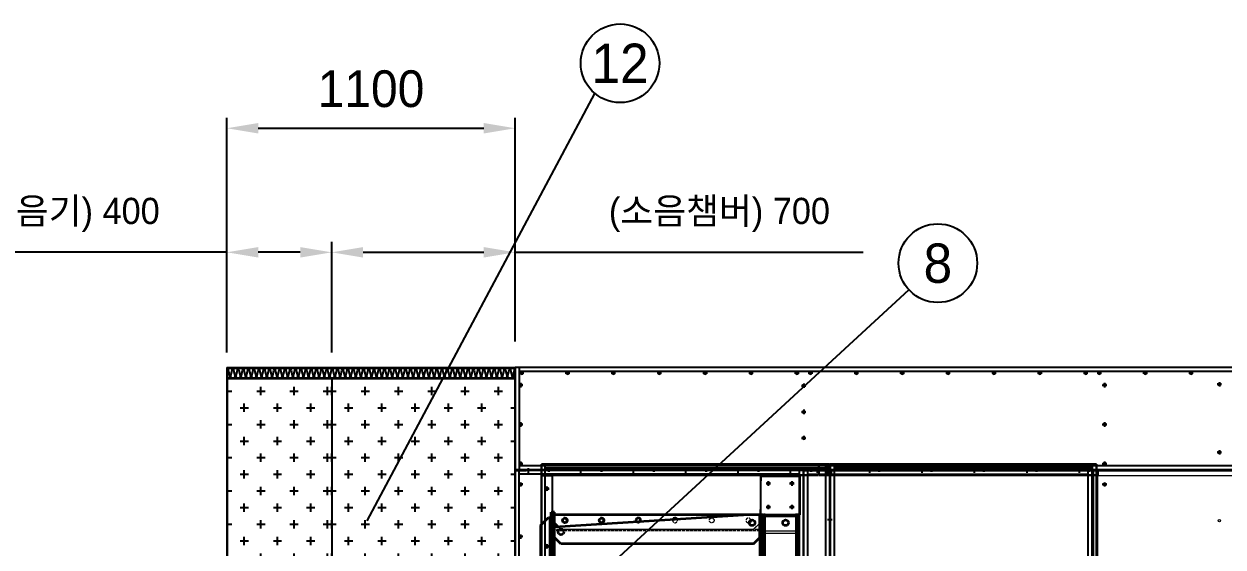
# Model space of a CAD drawing. Header units: millimetres. Extents: x 2197 to 34309, y 1850 to 24558.
# Drawn here: x 11713 to 16288, y 12573 to 14569 of the extents above; entities that cross this region are included whole.
import ezdxf
from ezdxf.enums import TextEntityAlignment as Align

# ---------------------------------------------------------------- set-up
doc = ezdxf.new("R2010")
doc.units = ezdxf.units.MM
doc.linetypes.add('CENTER', pattern=[2, 1.25, -0.25, 0.25, -0.25])
doc.linetypes.add('DASHED', pattern=[15, 12, -3])
for name, color, linetype in [('center', 1, 'CENTER'), ('SMS', 220, 'Continuous'), ('냉각탑_dim', 1, 'Continuous'), ('냉각탑_text', 3, 'Continuous')]:
    doc.layers.add(name, color=color, linetype=linetype)
doc.styles.add('HY울릉도L', font='')
doc.styles.add('돋움', font='Dotum.ttf')
doc.styles.get('HY울릉도L').set_extended_font_data('HY울릉도L')
doc.dimstyles.new('성지DIM', dxfattribs={"dimtxt": 3.5, "dimasz": 3, "dimexe": 1, "dimexo": 2.5, "dimgap": 2, "dimtad": 1, "dimdec": 0, "dimzin": 3, "dimdsep": 46, "dimtxsty": 'HY울릉도L', "dimblk": 'ARCHTICK', "dimcen": -2, "dimclrd": 256, "dimclre": 256, "dimclrt": 7, "dimadec": 0, "dimazin": 0, "dimtfac": 1, "dimtdec": 0, "dimtofl": 0, "dimtmove": 0, "dimatfit": 3, "dimfxl": 1, "dimtolj": 1, "dimtzin": 0, "dimlwe": -1, "dimarcsym": 0})

# ---------------------------------------------------------------- blocks, each defined once
blk = doc.blocks.new('*D794')
at = {"layer": 'Defpoints', "color": 0, "transparency": 16777216}
for p in [(13586.8, 14171.1), (12486.8, 13258), (13586.8, 13258)]:
    blk.add_point(p, dxfattribs=at)
at = {"layer": '냉각탑_dim', "transparency": 16777216}
for p, q in [((12486.8, 13358), (12486.8, 14211.1)), ((13586.8, 13358), (13586.8, 14211.1))]:
    blk.add_line(p, q, dxfattribs=at)
at = {"layer": '냉각탑_dim', "lineweight": -2, "transparency": 16777216}
blk.add_line((12606.8, 14171.1), (13466.8, 14171.1), dxfattribs=at)
at = {"layer": '냉각탑_dim', "transparency": 16777216}
for points in [[(12606.8, 14191.1), (12606.8, 14151.1), (12486.8, 14171.1)], [(13466.8, 14191.1), (13466.8, 14151.1), (13586.8, 14171.1)]]:
    blk.add_solid(points, dxfattribs=at)
at = {"layer": '냉각탑_dim', "color": 7, "transparency": 16777216, "insert": (13036.8, 14321.1), "char_height": 140, "attachment_point": 5, "style": 'HY울릉도L'}
blk.add_mtext('\\A1;1100', dxfattribs=at)
blk = doc.blocks.new('*D801')
at = {"layer": 'Defpoints', "color": 0, "transparency": 16777216}
for p in [(12486.8, 13697.8), (12486.8, 13216), (12886.8, 13216)]:
    blk.add_point(p, dxfattribs=at)
at = {"layer": '냉각탑_dim', "transparency": 16777216}
for p, q in [((12486.8, 13316), (12486.8, 13737.8)), ((12886.8, 13316), (12886.8, 13737.8))]:
    blk.add_line(p, q, dxfattribs=at)
at = {"layer": '냉각탑_dim', "lineweight": -2, "transparency": 16777216}
for p, q in [((12486.8, 13697.8), (11089.1, 13697.8)), ((12766.8, 13697.8), (12606.8, 13697.8))]:
    blk.add_line(p, q, dxfattribs=at)
at = {"layer": '냉각탑_dim', "transparency": 16777216}
for points in [[(12606.8, 13717.8), (12606.8, 13677.8), (12486.8, 13697.8)], [(12766.8, 13717.8), (12766.8, 13677.8), (12886.8, 13697.8)]]:
    blk.add_solid(points, dxfattribs=at)
at = {"layer": '냉각탑_dim', "color": 7, "transparency": 16777216, "insert": (11728, 13840.7), "char_height": 140, "attachment_point": 5, "style": 'HY울릉도L'}
blk.add_mtext('\\A1;{\\fGulim|b0|i0|c129|p50;\\H0.71429x;(토출 소음기) \\fHY울릉도L|b0|i0|c129|p18;400}', dxfattribs=at)
blk = doc.blocks.new('*D802')
at = {"layer": 'Defpoints', "color": 0, "transparency": 16777216}
for p in [(13586.8, 13697.8), (13586.8, 13258), (12886.8, 13217.6)]:
    blk.add_point(p, dxfattribs=at)
at = {"layer": '냉각탑_dim', "transparency": 16777216}
for p, q in [((12886.8, 13317.6), (12886.8, 13737.8)), ((13586.8, 13358), (13586.8, 13737.8))]:
    blk.add_line(p, q, dxfattribs=at)
at = {"layer": '냉각탑_dim', "lineweight": -2, "transparency": 16777216}
for p, q in [((13006.8, 13697.8), (13466.8, 13697.8)), ((13586.8, 13697.8), (14914.3, 13697.8))]:
    blk.add_line(p, q, dxfattribs=at)
at = {"layer": '냉각탑_dim', "transparency": 16777216}
for points in [[(13006.8, 13717.8), (13006.8, 13677.8), (12886.8, 13697.8)], [(13466.8, 13717.8), (13466.8, 13677.8), (13586.8, 13697.8)]]:
    blk.add_solid(points, dxfattribs=at)
at = {"layer": '냉각탑_dim', "color": 7, "transparency": 16777216, "insert": (14366.3, 13840.7), "char_height": 140, "attachment_point": 5, "style": 'HY울릉도L'}
blk.add_mtext('\\A1;{\\fGulim|b0|i0|c129|p50;\\H0.71429x;(소음챔버) \\fHY울릉도L|b0|i0|c129|p18;700}', dxfattribs=at)
blk = doc.blocks.new('A$C474D29AC')
for p, q in [((0, 0), (0, 1409)), ((0, 1409), (42, 1409)), ((42, 0), (42, 1409)), ((42, 0), (0, 0))]:
    blk.add_line(p, q)
for centre in [(21, 1359), (21, 1139), (21, 919), (21, 699), (21, 479), (21, 259), (21, 39)]:
    blk.add_circle(centre, 4.5)
at = {"layer": 'center'}
for p, q in [((29.5, 1359), (12.5, 1359)), ((21, 1367.5), (21, 1350.5)), ((21, 1366), (21, 1349)), ((21, 1147.5), (21, 1130.5)), ((21, 1146), (21, 1129)), ((29.5, 1139), (12.5, 1139)), ((29.5, 919), (12.5, 919)), ((21, 927.5), (21, 910.5)), ((21, 926), (21, 909)), ((29.5, 699), (12.5, 699)), ((21, 707.5), (21, 690.5)), ((21, 706), (21, 689)), ((29.5, 479), (12.5, 479)), ((21, 487.5), (21, 470.5)), ((21, 486), (21, 469)), ((29.5, 259), (12.5, 259)), ((21, 267.5), (21, 250.5)), ((21, 266), (21, 249)), ((21, 47.5), (21, 30.5)), ((21, 46), (21, 29)), ((29.5, 39), (12.5, 39))]:
    blk.add_line(p, q, dxfattribs=at)
blk = doc.blocks.new('A$C246C749F')
for p, q in [((0, 150), (0, 0)), ((0, 150), (150, 150)), ((0, 150), (0, 130)), ((2, 148), (148, 148)), ((2, 148), (2, 130)), ((148, 148), (148, 2)), ((150, 150), (150, 0)), ((2, 130), (0, 130)), ((2, 20), (0, 20)), ((0, 0), (0, 20)), ((0, 0), (150, 0)), ((2, 2), (2, 20)), ((2, 2), (148, 2))]:
    blk.add_line(p, q)
for centre in [(30, 120), (120, 120), (30, 30), (120, 30)]:
    blk.add_circle(centre, 3)
at = {"layer": 'center'}
for p, q in [((38.5, 120), (21.5, 120)), ((30, 128.5), (30, 111.5)), ((128.5, 120), (111.5, 120)), ((120, 128.5), (120, 111.5)), ((38.5, 30), (21.5, 30)), ((30, 38.5), (30, 21.5)), ((128.5, 30), (111.5, 30)), ((120, 38.5), (120, 21.5))]:
    blk.add_line(p, q, dxfattribs=at)
blk = doc.blocks.new('A$C637D7238')
at = {"color": 7, "lineweight": 35, "ltscale": 0.070711}
blk.add_line((0, 2490), (30, 2520), dxfattribs=at)
at = {"color": 7, "lineweight": 35, "ltscale": 0.01}
blk.add_line((30, 2520), (36, 2520), dxfattribs=at)
at = {"color": 7, "lineweight": 35, "ltscale": 0.006667}
blk.add_line((40, 2520), (36, 2520), dxfattribs=at)
at = {"color": 7, "lineweight": 35}
for p, q in [((36, 2520), (36, 1290)), ((40, 0), (40, 2540)), ((40, 2520), (40, 1290)), ((45, 0), (45, 2540)), ((45, 0), (45, 2540)), ((53, 0), (53, 2540)), ((795, 2530), (53, 2530)), ((795, 2530), (53, 2483.7)), ((795, 2530), (53, 2530)), ((850, 2530), (850, 10)), ((980, 2530), (980, 10)), ((985, 2530), (985, 10)), ((0, 2490), (0, 1272)), ((40, 1290), (40, 2480)), ((812, 2419.3), (78, 2419.3)), ((837, 2414.7), (837, 1270)), ((845, 2414.7), (845, 1270))]:
    blk.add_line(p, q, dxfattribs=at)
at = {"color": 7, "lineweight": 35, "ltscale": 0.008333}
for p, q in [((40, 2540), (45, 2540)), ((845, 2530), (850, 2530)), ((850, 2530), (845, 2530)), ((985, 2530), (980, 2530)), ((985, 2530), (980, 2530))]:
    blk.add_line(p, q, dxfattribs=at)
at = {"color": 7, "lineweight": 35, "ltscale": 0.013333}
for p, q in [((53, 2540), (45, 2540)), ((53, 2540), (45, 2540)), ((845, 2530), (837, 2530)), ((845, 2530), (837, 2530)), ((845, 2520), (837, 2520)), ((845, 2414.7), (837, 2414.7))]:
    blk.add_line(p, q, dxfattribs=at)
at = {"color": 7, "linetype": 'DASHED', "lineweight": 13, "ltscale": 0.11}
blk.add_line((45, 2540), (45, 2474), dxfattribs=at)
at = {"color": 7, "linetype": 'DASHED', "lineweight": 13, "ltscale": 0.093819}
blk.add_line((53, 2483.7), (53, 2540), dxfattribs=at)
at = {"color": 7, "lineweight": 35, "ltscale": 0.043443}
blk.add_line((53, 2503.9), (53, 2530), dxfattribs=at)
at = {"color": 7, "linetype": 'DASHED', "lineweight": 13, "ltscale": 0.051667}
blk.add_line((53, 2530), (53, 2499), dxfattribs=at)
at = {"color": 7, "lineweight": 35, "ltscale": 0.07}
blk.add_line((837, 2530), (795, 2530), dxfattribs=at)
at = {"color": 7, "lineweight": 35, "ltscale": 0.016667}
for p, q in [((837, 2530), (837, 2520)), ((845, 2530), (845, 2520))]:
    blk.add_line(p, q, dxfattribs=at)
at = {"color": 7, "lineweight": 35, "ltscale": 0.142899}
blk.add_line((837, 2444.3), (837, 2530), dxfattribs=at)
at = {"color": 7, "lineweight": 35, "ltscale": 0.175455}
for p, q in [((837, 2520), (837, 2414.7)), ((845, 2520), (845, 2414.7))]:
    blk.add_line(p, q, dxfattribs=at)
at = {"color": 7, "lineweight": 35, "ltscale": 0.192122}
blk.add_line((845, 2530), (845, 2414.7), dxfattribs=at)
at = {"color": 7, "linetype": 'DASHED', "lineweight": 13, "ltscale": 0.116667}
for p, q in [((845, 2530), (845, 2460)), ((985, 2460), (985, 2530))]:
    blk.add_line(p, q, dxfattribs=at)
at = {"color": 7, "lineweight": 35, "ltscale": 0.008334}
for p, q in [((845.2, 2530), (845.2, 2525)), ((985.2, 2525), (985.2, 2530))]:
    blk.add_line(p, q, dxfattribs=at)
at = {"color": 7, "lineweight": 35, "ltscale": 0.233333}
for p, q in [((845.2, 2530), (985.2, 2530)), ((985.2, 2525), (845.2, 2525))]:
    blk.add_line(p, q, dxfattribs=at)
at = {"color": 7, "linetype": 'DASHED', "lineweight": 13}
for p, q in [((850, 2530), (850, 10)), ((851.6, 2530), (851.6, 10)), ((856.6, 2530), (856.6, 10)), ((973.4, 2530), (973.4, 10)), ((978.4, 2530), (978.4, 10)), ((980, 2530), (980, 10)), ((40, 60.1), (40, 2479.8)), ((45, 66), (45, 2474)), ((45, 66), (45, 2474)), ((845, 2474), (78, 2474)), ((845, 2474), (78, 2474)), ((812, 2474), (78, 2474)), ((812, 2474), (84.6, 2474)), ((845, 66), (845, 2474)), ((45, 2470), (845, 2470)), ((45, 70), (45, 2470)), ((45, 2470), (845, 2470)), ((53, 1274), (53, 2444.7)), ((837, 2444.7), (837, 1274)), ((845, 2414.7), (845, 125.3))]:
    blk.add_line(p, q, dxfattribs=at)
at = {"color": 7, "lineweight": 35, "ltscale": 0.002746}
for p, q in [((850, 2530), (851.6, 2530)), ((980, 2530), (978.4, 2530))]:
    blk.add_line(p, q, dxfattribs=at)
at = {"color": 7, "linetype": 'DASHED', "lineweight": 13, "ltscale": 0.095349}
for p, q in [((852, 2472.8), (850, 2530)), ((980, 2530), (978, 2472.8))]:
    blk.add_line(p, q, dxfattribs=at)
at = {"color": 7, "linetype": 'DASHED', "lineweight": 13, "ltscale": 0.008334}
for p, q in [((851.6, 2530), (851.6, 2525)), ((856.6, 2530), (856.6, 2525)), ((867, 2525), (867, 2530)), ((867, 2530), (867, 2525)), ((883, 2525), (883, 2530)), ((883, 2530), (883, 2525)), ((947, 2525), (947, 2530)), ((947, 2530), (947, 2525)), ((963, 2525), (963, 2530)), ((963, 2530), (963, 2525)), ((973.4, 2530), (973.4, 2525)), ((978.4, 2530), (978.4, 2525))]:
    blk.add_line(p, q, dxfattribs=at)
at = {"color": 7, "lineweight": 35, "ltscale": 0.008328}
for p, q in [((856.6, 2530), (851.6, 2530)), ((978.4, 2530), (973.4, 2530))]:
    blk.add_line(p, q, dxfattribs=at)
at = {"color": 7, "lineweight": 13}
for p, q in [((851.6, 2525), (851.6, 15)), ((856.6, 2525), (856.6, 15)), ((973.4, 2525), (973.4, 15)), ((978.4, 2525), (978.4, 15))]:
    blk.add_line(p, q, dxfattribs=at)
at = {"color": 7, "lineweight": 35, "ltscale": 0.194519}
blk.add_line((856.6, 2530), (973.4, 2530), dxfattribs=at)
at = {"color": 7, "linetype": 'DASHED', "lineweight": 13, "ltscale": 0.008333}
for p, q in [((45, 2503.9), (40, 2503.9)), ((45, 2503.9), (40, 2503.9)), ((45, 2484.9), (40, 2484.9)), ((45, 2484.9), (40, 2484.9)), ((40, 2480), (45, 2480)), ((45, 2420.5), (40, 2420.5)), ((45, 2420.5), (40, 2420.5))]:
    blk.add_line(p, q, dxfattribs=at)
at = {"color": 7, "linetype": 'DASHED', "lineweight": 13, "ltscale": 0.013333}
for p, q in [((45, 2503.9), (53, 2503.9)), ((45, 2503.9), (53, 2503.9)), ((45, 2484.9), (53, 2484.9)), ((45, 2484.9), (53, 2484.9)), ((45, 2474), (53, 2474)), ((45, 2474), (53, 2474)), ((837, 2509.5), (845, 2509.5)), ((845, 2509.5), (837, 2509.5)), ((845, 2509.5), (837, 2509.5)), ((837, 2509.5), (845, 2509.5)), ((837, 2490.5), (845, 2490.5)), ((845, 2490.5), (837, 2490.5)), ((845, 2490.5), (837, 2490.5)), ((837, 2490.5), (845, 2490.5)), ((845, 2474), (837, 2474)), ((845, 2474), (837, 2474)), ((45, 2420.5), (53, 2420.5)), ((45, 2420.5), (53, 2420.5)), ((845, 2414.7), (837, 2414.7))]:
    blk.add_line(p, q, dxfattribs=at)
at = {"color": 7, "linetype": 'DASHED', "lineweight": 13, "ltscale": 0.043935}
blk.add_line((71.4, 2474), (45, 2474), dxfattribs=at)
blk.add_line((71.4, 2474), (45, 2474), dxfattribs=at)
at = {"color": 7, "linetype": 'DASHED', "lineweight": 13, "ltscale": 0.006667}
blk.add_line((45, 2470), (45, 2474), dxfattribs=at)
at = {"color": 7, "linetype": 'DASHED', "lineweight": 13, "ltscale": 0.008224}
blk.add_line((53, 2499), (53, 2503.9), dxfattribs=at)
at = {"color": 7, "lineweight": 35, "ltscale": 0.033925}
blk.add_line((53, 2499), (67.4, 2484.6), dxfattribs=at)
blk.add_line((53, 2499), (67.4, 2484.6), dxfattribs=at)
at = {"color": 7, "lineweight": 35, "ltscale": 0.065747}
blk.add_line((53, 2444.3), (53, 2483.7), dxfattribs=at)
at = {"color": 7, "linetype": 'DASHED', "lineweight": 13, "ltscale": 0.020195}
blk.add_line((67.4, 2484.6), (76, 2476), dxfattribs=at)
blk.add_line((67.4, 2484.6), (76, 2476), dxfattribs=at)
at = {"color": 7, "lineweight": 35, "ltscale": 0.011065}
blk.add_line((78, 2474), (71.4, 2474), dxfattribs=at)
blk.add_line((78, 2474), (71.4, 2474), dxfattribs=at)
at = {"color": 7, "lineweight": 35, "ltscale": 0.004806}
blk.add_line((76, 2476), (78, 2474), dxfattribs=at)
blk.add_line((76, 2476), (78, 2474), dxfattribs=at)
at = {"color": 7, "lineweight": 35, "ltscale": 0.011066}
blk.add_line((84.6, 2474), (78, 2474), dxfattribs=at)
at = {"color": 7, "linetype": 'DASHED', "lineweight": 13, "ltscale": 0.058925}
blk.add_line((812, 2474), (837, 2499), dxfattribs=at)
blk.add_line((812, 2474), (837, 2499), dxfattribs=at)
at = {"color": 7, "linetype": 'DASHED', "lineweight": 13, "ltscale": 0.010079}
for p, q in [((851, 2509.5), (845, 2509.5)), ((845, 2509.5), (851, 2509.5)), ((851, 2490.5), (845, 2490.5)), ((845, 2490.5), (851, 2490.5))]:
    blk.add_line(p, q, dxfattribs=at)
at = {"color": 7, "linetype": 'DASHED', "lineweight": 13, "ltscale": 0.009526}
blk.add_line((845, 2509.5), (850.7, 2509.5), dxfattribs=at)
blk.add_line((845, 2509.5), (850.7, 2509.5), dxfattribs=at)
at = {"color": 7, "linetype": 'DASHED', "lineweight": 13, "ltscale": 0.010632}
blk.add_line((845, 2490.5), (851.4, 2490.5), dxfattribs=at)
blk.add_line((845, 2490.5), (851.4, 2490.5), dxfattribs=at)
at = {"color": 7, "lineweight": 35, "ltscale": 0.058925}
for p, q in [((78, 2419.3), (53, 2444.3)), ((812, 2419.3), (837, 2444.3))]:
    blk.add_line(p, q, dxfattribs=at)
at = {"color": 7, "linetype": 'DASHED', "lineweight": 13, "ltscale": 0.233333}
blk.add_line((845, 2460), (985, 2460), dxfattribs=at)
at = {"color": 7, "linetype": 'DASHED', "lineweight": 13, "ltscale": 0.193355}
blk.add_line((973, 2468), (857, 2468), dxfattribs=at)
at = {"color": 7, "lineweight": 35}
for centre, radius in [((93, 2509), 9), ((233, 2509), 9), ((78, 2465.2), 11), ((807, 2500), 11), ((935, 2500), 11)]:
    blk.add_circle(centre, radius, dxfattribs=at)
at = {"color": 7, "linetype": 'DASHED', "lineweight": 13}
blk.add_circle((653, 2509), 9, dxfattribs=at)
blk.add_circle((653, 2509), 9, dxfattribs=at)
for centre, radius, start, end in [((93, 2509), 9, 118.6479, 298.6479), ((233, 2509), 9, 118.6479, 298.6479), ((373, 2509), 9, 118.6479, 327.3569), ((793, 2509), 9, 4.9733, 289.5559), ((793, 2509), 9, 4.9732, 289.5559), ((373, 2509), 9, 219.7828, 327.3569), ((513, 2509), 9, 161.3731, 25.7666), ((513, 2509), 9, 161.3731, 25.7666), ((857, 2473), 5, 182, 270), ((973, 2473), 5, 270, 358)]:
    blk.add_arc(centre, radius, start, end, dxfattribs=at)
at = {"color": 7, "lineweight": 35}
for centre, start, end in [((93, 2509), 298.6479, 118.6479), ((233, 2509), 298.6479, 118.6479), ((373, 2509), 327.3569, 219.7828), ((373, 2509), 327.3569, 118.6479), ((513, 2509), 25.7666, 161.3731), ((513, 2509), 25.7666, 161.3731), ((793, 2509), 289.5559, 4.9733), ((793, 2509), 289.5559, 4.9732)]:
    blk.add_arc(centre, 9, start, end, dxfattribs=at)
at = {"color": 7, "linetype": 'DASHED', "lineweight": 13}
for ratio, start_param, end_param in [(0.034921, 6.283148, 8.353978), (0.034919, 2.070918, 3.141543), (0.034919, 5.212511, 6.283135), (0.034921, 3.141555, 5.212385)]:
    blk.add_ellipse((851, 2500), major_axis=(0, 9.5), ratio=ratio, start_param=start_param, end_param=end_param, dxfattribs=at)
at = {"color": 7, "lineweight": 35}
for ratio, start_param, end_param in [(0.034921, 6.283148, 8.353978), (0.034919, 2.070918, 3.141543), (0.034919, 5.212511, 6.283135), (0.034921, 3.141555, 5.212385)]:
    blk.add_ellipse((851, 2500), major_axis=(0, 9.5), ratio=ratio, start_param=start_param, end_param=end_param, dxfattribs=at)
blk = doc.blocks.new('A$C7585302F')
for p, q in [((0, 9.5), (0, 2715.5)), ((0, 9.5), (0, 2715.5)), ((1100, 2715.5), (0, 2715.5)), ((0, 9.5), (0, 2715.5)), ((0, 9.5), (0, 2715.5)), ((0, 2715.5), (42, 2715.5)), ((15, 9.5), (15, 2715.5)), ((1085, 2700.5), (15, 2700.5)), ((1085, 9.5), (1085, 2715.5)), ((1100, 9.5), (1100, 2715.5)), ((1100, 9.5), (1100, 2715.5))]:
    blk.add_line(p, q)
for centre, radius in [((21, 2662.5), 4.5), ((21, 2662.5), 4.5), ((21, 2462.5), 3)]:
    blk.add_circle(centre, radius)
at = {"layer": 'center'}
for p, q in [((50, 2723.5), (50, 2706.5)), ((250, 2723.5), (250, 2706.5)), ((450, 2723.5), (450, 2706.5)), ((650, 2723.5), (650, 2706.5)), ((850, 2723.5), (850, 2706.5)), ((1050, 2723.5), (1050, 2706.5)), ((29.5, 2662.5), (12.5, 2662.5)), ((21, 2671), (21, 2654)), ((21, 2471), (21, 2454)), ((29.5, 2462.5), (12.5, 2462.5))]:
    blk.add_line(p, q, dxfattribs=at)
blk = doc.blocks.new('A$C30E44EA2')
for p, q in [((0, 9.5), (0, 2715.5)), ((0, 9.5), (0, 2715.5)), ((0, 2715.5), (1100, 2715.5)), ((15, 9.5), (15, 2715.5)), ((15, 2700.5), (1085, 2700.5)), ((1085, 9.5), (1085, 2715.5)), ((1100, 9.5), (1100, 2715.5)), ((1100, 9.5), (1100, 2715.5))]:
    blk.add_line(p, q)
at = {"layer": 'center'}
for p, q in [((50, 2723.5), (50, 2706.5)), ((250, 2723.5), (250, 2706.5)), ((450, 2723.5), (450, 2706.5)), ((650, 2723.5), (650, 2706.5)), ((850, 2723.5), (850, 2706.5)), ((1050, 2723.5), (1050, 2706.5))]:
    blk.add_line(p, q, dxfattribs=at)
blk = doc.blocks.new('A$C1AFF22E1')
for p, q in [((9.5, 2966), (9.5, 0)), ((1025.5, 2966), (9.5, 2966)), ((24.5, 2966), (24.5, 0)), ((1010.5, 2951), (24.5, 2951)), ((1010.5, 0), (1010.5, 2966)), ((1025.5, 0), (1025.5, 2966))]:
    blk.add_line(p, q)
at = {"color": 7}
for centre in [(196.5, 2945), (396.5, 2945), (596.5, 2945), (796.5, 2945), (996.5, 2945)]:
    blk.add_circle(centre, 4.5, dxfattribs=at)
at = {"layer": 'center'}
for p, q in [((17, 2933), (0, 2933)), ((17, 2753), (0, 2753))]:
    blk.add_line(p, q, dxfattribs=at)
at = {"layer": 'center', "color": 1}
for p, q in [((188, 2945), (205, 2945)), ((196.5, 2953.5), (196.5, 2936.5)), ((388, 2945), (405, 2945)), ((396.5, 2953.5), (396.5, 2936.5)), ((588, 2945), (605, 2945)), ((596.5, 2953.5), (596.5, 2936.5)), ((788, 2945), (805, 2945)), ((796.5, 2953.5), (796.5, 2936.5)), ((988, 2945), (1005, 2945)), ((996.5, 2953.5), (996.5, 2936.5))]:
    blk.add_line(p, q, dxfattribs=at)
blk = doc.blocks.new('A$C00BA3925')
for p, q in [((0, 11), (0, 1069)), ((0, 1069), (0, 11)), ((0, 1069), (0, 11)), ((0, 1069), (42, 1069)), ((42, 11), (0, 11))]:
    blk.add_line(p, q)
at = {"color": 7, "lineweight": 15}
for p, q in [((0, 11), (0, 1069)), ((42, 11), (42, 1069)), ((3.5, 11), (0, 11)), ((20, 11), (3.5, 11)), ((20, 11), (42, 11))]:
    blk.add_line(p, q, dxfattribs=at)
for centre in [(21, 1040), (21, 840), (21, 840), (21, 640), (21, 440), (21, 240), (21, 40)]:
    blk.add_circle(centre, 3)
at = {"layer": 'center'}
for p, q in [((12.5, 1040), (29.5, 1040)), ((21, 1048.5), (21, 1031.5)), ((12.5, 840), (29.5, 840)), ((12.5, 840), (29.5, 840)), ((21, 848.5), (21, 831.5)), ((21, 848.5), (21, 831.5)), ((21, 648.5), (21, 631.5)), ((12.5, 640), (29.5, 640)), ((12.5, 440), (29.5, 440)), ((21, 448.5), (21, 431.5)), ((12.5, 240), (29.5, 240)), ((21, 248.5), (21, 231.5)), ((21, 48.5), (21, 31.5)), ((12.5, 40), (29.5, 40)), ((21, 34.5), (21, 17.5)), ((21, 17), (21, 0))]:
    blk.add_line(p, q, dxfattribs=at)
blk = doc.blocks.new('A$C39BF085F')
at = {"color": 7, "lineweight": 15}
for p, q in [((1058, 42), (0, 42)), ((1058, 0), (0, 0)), ((1058, 20), (1058, 42)), ((1058, 20), (1058, 3.5)), ((1058, 3.5), (1058, 0))]:
    blk.add_line(p, q, dxfattribs=at)
for p, q in [((0, 0), (0, 42)), ((1058, 0), (0, 0)), ((0, 0), (1058, 0)), ((0, 0), (1058, 0)), ((1058, 42), (1058, 0))]:
    blk.add_line(p, q)
for centre in [(29, 21), (229, 21), (229, 21), (429, 21), (629, 21), (829, 21), (1029, 21)]:
    blk.add_circle(centre, 3)
at = {"layer": 'center'}
for p, q in [((20.5, 21), (37.5, 21)), ((29, 12.5), (29, 29.5)), ((220.5, 21), (237.5, 21)), ((220.5, 21), (237.5, 21)), ((229, 12.5), (229, 29.5)), ((229, 12.5), (229, 29.5)), ((420.5, 21), (437.5, 21)), ((429, 12.5), (429, 29.5)), ((620.5, 21), (637.5, 21)), ((629, 12.5), (629, 29.5)), ((820.5, 21), (837.5, 21)), ((829, 12.5), (829, 29.5)), ((1020.5, 21), (1037.5, 21)), ((1029, 12.5), (1029, 29.5)), ((1034.5, 21), (1051.5, 21)), ((1052, 21), (1069, 21))]:
    blk.add_line(p, q, dxfattribs=at)
blk = doc.blocks.new('A$C7FE17281')
for p, q in [((0, 2966), (0, 0)), ((1100, 2966), (0, 2966)), ((15, 0), (15, 2966)), ((15, 2951), (1081, 2951)), ((15, 2951), (1081, 2951)), ((1085, 2954.2), (1085, 2966)), ((1085, 0), (1085, 2935.8)), ((1100, 2966), (1100, 0))]:
    blk.add_line(p, q)
for centre, radius in [((29, 2945), 4.5), ((229, 2945), 4.5), ((429, 2945), 4.5), ((629, 2945), 4.5), ((829, 2945), 4.5), ((1029, 2945), 4.5), ((1089, 2945), 4.5), ((865.9, 2892), 4.5), ((865.9, 2892), 4.5), ((865.9, 2892), 4.5), ((865.9, 2892), 4.5), ((955.9, 2892), 4.5), ((955.9, 2892), 4.5), ((955.9, 2892), 4.5), ((955.9, 2892), 4.5), ((21, 2872), 3), ((865.9, 2802), 4.5), ((865.9, 2802), 4.5), ((865.9, 2802), 4.5), ((865.9, 2802), 4.5), ((955.9, 2802), 4.5), ((955.9, 2802), 4.5), ((955.9, 2802), 4.5), ((955.9, 2802), 4.5), ((21, 2652), 3)]:
    blk.add_circle(centre, radius)
blk.add_arc((1089, 2945), 10, 246.4181, 143.1301)
at = {"layer": 'center', "color": 1}
for p, q in [((20.5, 2945), (37.5, 2945)), ((29, 2953.5), (29, 2936.5)), ((220.5, 2945), (237.5, 2945)), ((220.5, 2945), (237.5, 2945)), ((229, 2953.5), (229, 2936.5)), ((229, 2953.5), (229, 2936.5)), ((420.5, 2945), (437.5, 2945)), ((429, 2953.5), (429, 2936.5)), ((620.5, 2945), (637.5, 2945)), ((629, 2953.5), (629, 2936.5)), ((820.5, 2945), (837.5, 2945)), ((829, 2953.5), (829, 2936.5)), ((1020.5, 2945), (1037.5, 2945)), ((1029, 2953.5), (1029, 2936.5)), ((1080.5, 2945), (1097.5, 2945)), ((1089, 2953.5), (1089, 2936.5))]:
    blk.add_line(p, q, dxfattribs=at)
at = {"layer": 'center'}
for p, q in [((1109.5, 2933), (1092.5, 2933)), ((857.4, 2892), (874.4, 2892)), ((857.4, 2892), (874.4, 2892)), ((865.9, 2900.5), (865.9, 2883.5)), ((865.9, 2900.5), (865.9, 2883.5)), ((947.4, 2892), (964.4, 2892)), ((947.4, 2892), (964.4, 2892)), ((955.9, 2900.5), (955.9, 2883.5)), ((955.9, 2900.5), (955.9, 2883.5)), ((12.5, 2872), (29.5, 2872)), ((12.5, 2872), (29.5, 2872)), ((21, 2865), (21, 2882)), ((21, 2880.5), (21, 2863.5)), ((21, 2863.5), (21, 2880.5)), ((21, 2879), (21, 2862)), ((857.4, 2802), (874.4, 2802)), ((857.4, 2802), (874.4, 2802)), ((865.9, 2810.5), (865.9, 2793.5)), ((865.9, 2810.5), (865.9, 2793.5)), ((947.4, 2802), (964.4, 2802)), ((947.4, 2802), (964.4, 2802)), ((955.9, 2810.5), (955.9, 2793.5)), ((955.9, 2810.5), (955.9, 2793.5)), ((1109.5, 2753), (1092.5, 2753)), ((21, 2645), (21, 2662)), ((21, 2660.5), (21, 2643.5)), ((21, 2643.5), (21, 2660.5)), ((21, 2659), (21, 2642)), ((12.5, 2652), (29.5, 2652)), ((12.5, 2652), (29.5, 2652))]:
    blk.add_line(p, q, dxfattribs=at)
blk = doc.blocks.new('A$C625113F3')
at = {"color": 7, "lineweight": 13}
for p, q in [((0, 2704.3), (0, 1.7)), ((3.4, 2706), (3.4, 830)), ((20, 3.4), (20, 2706))]:
    blk.add_line(p, q, dxfattribs=at)
at = {"color": 7, "lineweight": 13, "ltscale": 0.005667}
for p, q in [((3.4, 2704.3), (0, 2704.3)), ((22, 2702.6), (22, 2706))]:
    blk.add_line(p, q, dxfattribs=at)
at = {"color": 7, "lineweight": 13, "ltscale": 0.0015}
blk.add_line((2.9, 2706), (2, 2706), dxfattribs=at)
at = {"color": 7, "lineweight": 13, "ltscale": 0.002833}
for p, q in [((2, 2704.3), (2, 2706)), ((2.9, 2704.3), (2.9, 2706))]:
    blk.add_line(p, q, dxfattribs=at)
at = {"color": 7}
blk.add_line((2, 2706), (595, 2706), dxfattribs=at)
at = {"color": 7, "lineweight": 13, "ltscale": 0.031833}
blk.add_line((2.9, 2706), (22, 2706), dxfattribs=at)
at = {"color": 7, "lineweight": 13, "ltscale": 0.027667}
blk.add_line((3.4, 2704.3), (20, 2704.3), dxfattribs=at)
at = {"color": 7, "lineweight": 13, "ltscale": 0.003333}
for p, q in [((22, 2704), (20, 2704)), ((22, 2702.6), (20, 2702.6)), ((22, 2706), (22, 2704))]:
    blk.add_line(p, q, dxfattribs=at)
at = {"color": 7, "lineweight": 13, "ltscale": 0.011337}
blk.add_line((22, 2686), (22, 2706), dxfattribs=at)
for p, q in [((65.9, 2706), (23.9, 2706)), ((66, 2706), (24, 2706))]:
    blk.add_line(p, q)
at = {"color": 7, "lineweight": 13, "ltscale": 0.283333}
blk.add_line((22, 2686), (575, 2686), dxfattribs=at)
blk.add_circle((44.9, 2653), 4.5)
at = {"color": 7, "lineweight": 13}
blk.add_circle((483.2, 2514.4), 4.5, dxfattribs=at)
at = {"layer": 'center'}
for p, q in [((44.9, 2661.5), (44.9, 2644.5)), ((36.4, 2653), (53.4, 2653))]:
    blk.add_line(p, q, dxfattribs=at)
blk = doc.blocks.new('A$C151C76B8')
for p, q in [((0, 11), (0, 401)), ((1100, 401), (0, 401)), ((3400, 401), (0, 401)), ((3400, 401), (0, 401)), ((15, 401), (15, 11)), ((3385, 386), (15, 386)), ((3400, 401), (1102, 401)), ((3400, 401), (1102, 401)), ((3400, 11), (0, 11)), ((42, 11), (0, 11)), ((42, 11), (0, 11)), ((3385, 26), (15, 26)), ((142, 11), (1934, 11))]:
    blk.add_line(p, q)
at = {"color": 7, "lineweight": 35}
for p, q in [((3385, 401), (3385, 11)), ((3400, 401), (3400, 11)), ((3400, 401), (3400, 11)), ((3400, 401), (3400, 11)), ((3400, 401), (3400, 11))]:
    blk.add_line(p, q, dxfattribs=at)
for centre in [(25, 380), (200, 380), (375, 380), (550, 380), (725, 380), (900, 380), (1075, 380), (1127, 380), (1302, 380), (1477, 380), (1652, 380), (1827, 380), (2002, 380), (2177, 380), (2229, 380), (2404, 380), (2579, 380), (2754, 380), (2929, 380), (3104, 380), (3279, 380), (3326.5, 381), (21, 334), (1101, 332), (1101, 332), (2249, 334), (2249, 334), (2687.2, 337.3), (1101, 232), (1101, 232), (21, 184), (2249, 184), (2249, 184), (1101, 132), (1101, 132), (2687.2, 77.3), (21, 34), (2249, 34), (2249, 34)]:
    blk.add_circle(centre, 4.5)
at = {"layer": 'center'}
for p, q in [((33.5, 380), (16.5, 380)), ((25, 388.5), (25, 371.5)), ((208.5, 380), (191.5, 380)), ((200, 388.5), (200, 371.5)), ((383.5, 380), (366.5, 380)), ((375, 388.5), (375, 371.5)), ((558.5, 380), (541.5, 380)), ((550, 388.5), (550, 371.5)), ((733.5, 380), (716.5, 380)), ((725, 388.5), (725, 371.5)), ((908.5, 380), (891.5, 380)), ((900, 388.5), (900, 371.5)), ((1083.5, 380), (1066.5, 380)), ((1075, 388.5), (1075, 371.5)), ((1135.5, 380), (1118.5, 380)), ((1127, 388.5), (1127, 371.5)), ((1310.5, 380), (1293.5, 380)), ((1302, 388.5), (1302, 371.5)), ((1485.5, 380), (1468.5, 380)), ((1477, 388.5), (1477, 371.5)), ((1660.5, 380), (1643.5, 380)), ((1652, 388.5), (1652, 371.5)), ((1835.5, 380), (1818.5, 380)), ((1827, 388.5), (1827, 371.5)), ((2010.5, 380), (1993.5, 380)), ((2002, 388.5), (2002, 371.5)), ((2185.5, 380), (2168.5, 380)), ((2177, 388.5), (2177, 371.5)), ((2237.5, 380), (2220.5, 380)), ((2229, 388.5), (2229, 371.5)), ((2412.5, 380), (2395.5, 380)), ((2404, 388.5), (2404, 371.5)), ((2587.5, 380), (2570.5, 380)), ((2579, 388.5), (2579, 371.5)), ((2762.5, 380), (2745.5, 380)), ((2754, 388.5), (2754, 371.5)), ((2937.5, 380), (2920.5, 380)), ((2929, 388.5), (2929, 371.5)), ((3112.5, 380), (3095.5, 380)), ((3104, 388.5), (3104, 371.5)), ((3287.5, 380), (3270.5, 380)), ((3279, 388.5), (3279, 371.5)), ((3335, 381), (3318, 381)), ((3326.5, 389.5), (3326.5, 372.5)), ((29.5, 334), (12.5, 334)), ((12.5, 334), (29.5, 334)), ((21, 342.5), (21, 325.5)), ((1092.5, 332), (1109.5, 332)), ((1101, 340.5), (1101, 323.5)), ((2240.5, 334), (2257.5, 334)), ((2249, 342.5), (2249, 325.5)), ((2695.7, 337.3), (2678.7, 337.3)), ((2687.2, 345.8), (2687.2, 328.8)), ((1092.5, 232), (1109.5, 232)), ((1101, 240.5), (1101, 223.5)), ((12.5, 184), (29.5, 184)), ((21, 192.5), (21, 175.5)), ((2240.5, 184), (2257.5, 184)), ((2249, 192.5), (2249, 175.5)), ((1101, 140.5), (1101, 123.5)), ((1092.5, 132), (1109.5, 132)), ((2695.7, 77.3), (2678.7, 77.3)), ((2687.2, 85.8), (2687.2, 68.8)), ((12.5, 34), (29.5, 34)), ((21, 42.5), (21, 25.5)), ((50, 17), (50, 0)), ((250, 17), (250, 0)), ((450, 17), (450, 0)), ((2240.5, 34), (2257.5, 34)), ((2249, 42.5), (2249, 25.5))]:
    blk.add_line(p, q, dxfattribs=at)
blk = doc.blocks.new('1')
h = blk.add_hatch()
h.set_pattern_fill('CROSS', color=5, scale=10)
h.set_pattern_definition([(0, (-670722.87, 24153.82), (63.5, 63.5), [31.75, -95.25]), (90, (-670706.99, 24137.946), (-63.5, 63.5), [31.75, -95.25])])
h.paths.add_polyline_path([(12886.8, 13216), (12488.4, 13216), (12488.4, 9738), (12886.8, 9738)])
h = blk.add_hatch()
h.set_pattern_fill('CROSS', color=5, scale=10)
h.set_pattern_definition([(0, (-670324.47, 24153.82), (63.5, 63.5), [31.75, -95.25]), (90, (-670308.59, 24137.946), (-63.5, 63.5), [31.75, -95.25])])
h.paths.add_polyline_path([(13586.8, 13216), (12886.8, 13216), (12886.8, 9738), (13586.8, 9738)])
for p, q in [((12486.8, 13258), (12486.8, 9658)), ((12488.4, 13256.4), (12488.4, 13217.6)), ((13585.2, 13256.4), (13585.2, 13217.6)), ((13586.8, 13258), (13586.8, 9658)), ((12488.4, 13217.6), (13586.8, 13217.6)), ((12488.4, 13216), (13586.8, 13216)), ((12488.4, 13216), (12488.4, 9738)), ((12886.8, 13217.6), (12886.8, 9736.4))]:
    blk.add_line(p, q)
at = {"ltscale": 500}
for p, q in [((12486.8, 13258), (13586.8, 13258)), ((12488.4, 13256.4), (13585.2, 13256.4))]:
    blk.add_line(p, q, dxfattribs=at)
at = {"layer": 'SMS', "color": 5, "elevation": 0}
for points in [[(12965.8, 13217.6, -0.420076), (12961, 13228), (12966, 13246.3, 1.449198), (12951.1, 13246.3), (12956, 13228, -0.524856), (12948.5, 13217.2, -0.524856), (12941.1, 13228), (12946, 13246.3, 1.449198), (12931.1, 13246.3), (12936.1, 13228, -0.524856), (12928.6, 13217.2, -0.524856), (12921.1, 13228), (12926.1, 13246.3, 1.449198), (12911.2, 13246.3), (12916.1, 13228, -0.524856), (12908.6, 13217.2, -0.524856), (12901.2, 13228), (12906.1, 13246.3, 1.449198), (12891.2, 13246.3), (12896.2, 13228, -0.524856), (12888.7, 13217.2, -0.524856), (12881.2, 13228), (12886.2, 13246.3, 1.449198), (12871.3, 13246.3), (12876.2, 13228, -0.524856), (12868.7, 13217.2, -0.524856), (12861.3, 13228), (12866.2, 13246.3, 1.449198), (12851.3, 13246.3), (12856.3, 13228, -0.524856), (12848.8, 13217.2, -0.524856), (12841.3, 13228), (12846.3, 13246.3, 1.449198), (12831.4, 13246.3), (12836.3, 13228, -0.524856), (12828.8, 13217.2, -0.524856), (12821.4, 13228), (12826.3, 13246.3, 1.449198), (12811.4, 13246.3), (12816.4, 13228, -0.524856), (12808.9, 13217.2, -0.524856), (12801.4, 13228), (12806.4, 13246.3, 1.449198), (12791.5, 13246.3), (12796.4, 13228, -0.524856), (12788.9, 13217.2, -0.524856), (12781.5, 13228), (12786.4, 13246.3, 1.449198), (12771.5, 13246.3), (12776.5, 13228, -0.524856), (12769, 13217.2, -0.524856), (12761.5, 13228), (12766.5, 13246.3, 1.449198), (12751.6, 13246.3), (12756.5, 13228, -0.524856), (12749, 13217.2, -0.524856), (12741.6, 13228), (12746.5, 13246.3, 1.449198), (12731.6, 13246.3), (12736.6, 13228, -0.524856), (12729.1, 13217.2, -0.524856), (12721.6, 13228), (12726.6, 13246.3, 1.449198), (12711.7, 13246.3), (12716.6, 13228, -0.524856), (12709.1, 13217.2, -0.524856), (12701.7, 13228), (12706.6, 13246.3, 1.449198), (12691.7, 13246.3), (12696.7, 13228, -0.524856), (12689.2, 13217.2, -0.524856), (12681.7, 13228), (12686.7, 13246.3, 1.449198), (12671.8, 13246.3), (12676.7, 13228, -0.524856), (12669.2, 13217.2, -0.524856), (12661.8, 13228), (12666.7, 13246.3, 1.449198), (12651.8, 13246.3), (12656.8, 13228, -0.524856), (12649.3, 13217.2, -0.524856), (12641.8, 13228), (12646.8, 13246.3, 1.449198), (12631.9, 13246.3), (12636.8, 13228, -0.524856), (12629.3, 13217.2, -0.524856), (12621.9, 13228), (12626.8, 13246.3, 1.449198), (12611.9, 13246.3), (12616.9, 13228, -0.524856), (12609.4, 13217.2, -0.524856), (12601.9, 13228), (12606.9, 13246.3, 1.449198), (12592, 13246.3), (12596.9, 13228, -0.524856), (12589.4, 13217.2, -0.524856), (12582, 13228), (12586.9, 13246.3, 1.449198), (12572, 13246.3), (12577, 13228, -0.524856), (12569.5, 13217.2, -0.524856), (12562, 13228), (12567, 13246.3, 1.449198), (12552.1, 13246.3), (12557, 13228, -0.524856), (12549.5, 13217.2, -0.524856), (12542.1, 13228), (12547, 13246.3, 1.449198), (12532.1, 13246.3), (12537.1, 13228, -0.524856), (12529.6, 13217.2, -0.524856), (12522.1, 13228), (12527.1, 13246.3, 1.449198), (12512.2, 13246.3), (12517.1, 13228, -0.524856), (12509.6, 13217.2, -0.524856), (12502.2, 13228), (12507.1, 13246.3, 1.449198), (12492.2, 13246.3), (12497.2, 13228, -0.420076), (12492.4, 13217.6, -0.420076)], [(13386.8, 13217.2, -0.500631), (13380, 13228), (13384.9, 13246.3, 1.449198), (13370, 13246.3), (13375, 13228, -0.524856), (13367.5, 13217.2, -0.524856), (13360, 13228), (13365, 13246.3, 1.449198), (13350.1, 13246.3), (13355, 13228, -0.524856), (13347.5, 13217.2, -0.524856), (13340.1, 13228), (13345, 13246.3, 1.449198), (13330.1, 13246.3), (13335.1, 13228, -0.524856), (13327.6, 13217.2, -0.524856), (13320.1, 13228), (13325.1, 13246.3, 1.449198), (13310.2, 13246.3), (13315.1, 13228, -0.524856), (13307.6, 13217.2, -0.524856), (13300.2, 13228), (13305.1, 13246.3, 1.449198), (13290.2, 13246.3), (13295.2, 13228, -0.524856), (13287.7, 13217.2, -0.524856), (13280.2, 13228), (13285.2, 13246.3, 1.449198), (13270.3, 13246.3), (13275.2, 13228, -0.524856), (13267.7, 13217.2, -0.524856), (13260.3, 13228), (13265.2, 13246.3, 1.449198), (13250.3, 13246.3), (13255.3, 13228, -0.524856), (13247.8, 13217.2, -0.524856), (13240.3, 13228), (13245.3, 13246.3, 1.449198), (13230.4, 13246.3), (13235.3, 13228, -0.524856), (13227.8, 13217.2, -0.524856), (13220.4, 13228), (13225.3, 13246.3, 1.449198), (13210.4, 13246.3), (13215.4, 13228, -0.524856), (13207.9, 13217.2, -0.524856), (13200.4, 13228), (13205.4, 13246.3, 1.449198), (13190.5, 13246.3), (13195.4, 13228, -0.524856), (13187.9, 13217.2, -0.524856), (13180.5, 13228), (13185.4, 13246.3, 1.449198), (13170.5, 13246.3), (13175.5, 13228, -0.524856), (13168, 13217.2, -0.524856), (13160.5, 13228), (13165.5, 13246.3, 1.449198), (13150.6, 13246.3), (13155.5, 13228, -0.524856), (13148, 13217.2, -0.524856), (13140.6, 13228), (13145.5, 13246.3, 1.449198), (13130.6, 13246.3), (13135.6, 13228, -0.524856), (13128.1, 13217.2, -0.524856), (13120.6, 13228), (13125.6, 13246.3, 1.449198), (13110.7, 13246.3), (13115.6, 13228, -0.524856), (13108.1, 13217.2, -0.524856), (13100.7, 13228), (13105.6, 13246.3, 1.449198), (13090.7, 13246.3), (13095.7, 13228, -0.524856), (13088.2, 13217.2, -0.524856), (13080.7, 13228), (13085.7, 13246.3, 1.449198), (13070.8, 13246.3), (13075.7, 13228, -0.524856), (13068.2, 13217.2, -0.524856), (13060.8, 13228), (13065.7, 13246.3, 1.449198), (13050.8, 13246.3), (13055.8, 13228, -0.524856), (13048.3, 13217.2, -0.524856), (13040.8, 13228), (13045.8, 13246.3, 1.449198), (13030.9, 13246.3), (13035.8, 13228, -0.524856), (13028.3, 13217.2, -0.524856), (13020.9, 13228), (13025.8, 13246.3, 1.449198), (13010.9, 13246.3), (13015.9, 13228, -0.524856), (13008.4, 13217.2, -0.524856), (13000.9, 13228), (13005.9, 13246.3, 1.449198), (12991, 13246.3), (12995.9, 13228, -0.524856), (12988.4, 13217.2, -0.524856), (12981, 13228), (12985.9, 13246.3, 1.449198), (12971, 13246.3), (12976, 13228, -0.524856), (12968.5, 13217.2, -0.524856), (12961, 13228), (12966, 13246.3, 1.449198), (12951.1, 13246.3), (12956, 13228, -0.524856), (12948.5, 13217.2, -0.417249), (12940.6, 13225.2)], [(13584.3, 13217.6, -0.420076), (13579.5, 13228), (13584.4, 13246.3, 1.449198), (13569.5, 13246.3), (13574.5, 13228, -0.524856), (13567, 13217.2, -0.524856), (13559.5, 13228), (13564.5, 13246.3, 1.449198), (13549.6, 13246.3), (13554.5, 13228, -0.524856), (13547, 13217.2, -0.524856), (13539.6, 13228), (13544.5, 13246.3, 1.449198), (13529.6, 13246.3), (13534.6, 13228, -0.524856), (13527.1, 13217.2, -0.524856), (13519.6, 13228), (13524.6, 13246.3, 1.449198), (13509.7, 13246.3), (13514.6, 13228, -0.524856), (13507.1, 13217.2, -0.524856), (13499.7, 13228), (13504.6, 13246.3, 1.449198), (13489.7, 13246.3), (13494.7, 13228, -0.524856), (13487.2, 13217.2, -0.524856), (13479.7, 13228), (13484.7, 13246.3, 1.449198), (13469.8, 13246.3), (13474.7, 13228, -0.524856), (13467.2, 13217.2, -0.524856), (13459.8, 13228), (13464.7, 13246.3, 1.449198), (13449.8, 13246.3), (13454.8, 13228, -0.524856), (13447.3, 13217.2, -0.524856), (13439.8, 13228), (13444.8, 13246.3, 1.449198), (13429.9, 13246.3), (13434.8, 13228, -0.524856), (13427.3, 13217.2, -0.524856), (13419.9, 13228), (13424.8, 13246.3, 1.449198), (13409.9, 13246.3), (13414.9, 13228, -0.524856), (13407.4, 13217.2, -0.524856), (13399.9, 13228), (13404.9, 13246.3, 1.449198), (13390, 13246.3), (13394.9, 13228, -0.524856), (13387.4, 13217.2, -0.524856), (13380, 13228), (13384.9, 13246.3, 1.449198), (13370, 13246.3), (13375, 13228, -0.524856), (13367.5, 13217.2, -0.417249), (13359.5, 13225.2)]]:
    blk.add_lwpolyline(points, format="xyb", dxfattribs=at)
at = {"color": 2}
for name, p in [('A$C151C76B8', (13586.8, 12857)), ('A$C7FE17281', (13686.8, 9924)), ('A$C1AFF22E1', (14779.3, 9924)), ('A$C625113F3', (15790.8, 10160))]:
    blk.add_blockref(name, p, dxfattribs=at)
at = {"color": 7}
for name, p in [('A$C7585302F', (13586.8, 10150.5)), ('A$C30E44EA2', (14688.8, 10150.5)), ('A$C637D7238', (13683.8, 10166))]:
    blk.add_blockref(name, p, dxfattribs=at)
at = {"rotation": 90}
blk.add_blockref('A$C00BA3925', (14755.8, 12848), dxfattribs=at)
for name, p in [('A$C39BF085F', (14746.8, 12848)), ('A$C474D29AC', (13686.8, 11437)), ('A$C246C749F', (14522.7, 12696))]:
    blk.add_blockref(name, p)

msp = doc.modelspace()

# ---------------------------------------------------------------- linework, layer by layer
at = {"layer": '냉각탑_dim', "linetype": 'ByBlock', "lineweight": -2}
msp.add_lwpolyline([(13022.3, 12672.8), (13891, 14303.8)], dxfattribs=at)
at = {"layer": '냉각탑_dim', "linetype": 'ByBlock', "lineweight": -2, "elevation": 0}
msp.add_lwpolyline([(13854.9, 12417.3), (15089.5, 13554.8)], dxfattribs=at)
at = {"layer": '냉각탑_dim', "linetype": 'ByBlock', "lineweight": -2}
for centre in [(13987.1, 14419), (15199.8, 13656.4)]:
    msp.add_circle(centre, 150, dxfattribs=at)

# ---------------------------------------------------------------- block references
msp.add_blockref('1', (0, 0))

# ---------------------------------------------------------------- texts
at = {"layer": '냉각탑_text', "style": '돋움'}
for s, p in [('12', (13987.1, 14419)), ('8', (15199.8, 13656.4))]:
    msp.add_text(s, height=150, dxfattribs=at).set_placement(p, align=Align.MIDDLE_CENTER)

# ---------------------------------------------------------------- dimensions: what is measured, and where the dimension line sits
at = {"layer": '냉각탑_dim'}
dim = msp.add_linear_dim(base=(13586.8, 14171.1), p1=(12486.8, 13258), p2=(13586.8, 13258), dimstyle='성지DIM', override={"dimscale": 40, "dimsah": 1}, dxfattribs=at)
dim.commit()
dim.dimension.update_dxf_attribs({"geometry": '*D794', "text_midpoint": (13036.8, 14321.1)})
for base, p1, p2, text, picture, middle in [((12486.8, 13697.8), (12886.8, 13216), (12486.8, 13216), '{\\fGulim|b0|i0|c129|p50;\\H0.71429x;(토출 소음기) \\fHY울릉도L|b0|i0|c129|p18;<>}', '*D801', (11728, 13697.8)), ((13586.8, 13697.8), (12886.8, 13217.6), (13586.8, 13258), '{\\fGulim|b0|i0|c129|p50;\\H0.71429x;(소음챔버) \\fHY울릉도L|b0|i0|c129|p18;<>}', '*D802', (14366.3, 13697.8))]:
    dim = msp.add_linear_dim(base=base, p1=p1, p2=p2, text=text, dimstyle='성지DIM', override={"dimscale": 40, "dimsah": 1}, dxfattribs=at)
    dim.commit()
    dim.dimension.update_dxf_attribs({"geometry": picture, "text_midpoint": middle, "dimtype": 160})

doc.saveas('drawing.dxf')
